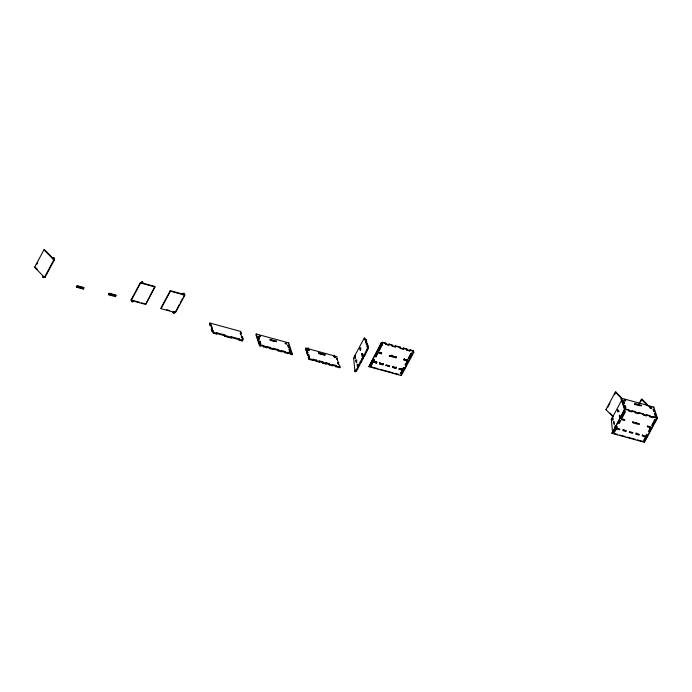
<?xml version="1.0" encoding="UTF-8"?>
<svg xmlns="http://www.w3.org/2000/svg" width="692" height="692" viewBox="0 0 692 692"><rect width="100%" height="100%" fill="white"/><g stroke="black" fill="none" stroke-linecap="round" stroke-linejoin="round"><path stroke-width="1.04" d="M54.227 258.28L53.673 257.709L53.215 258.566L44.582 249.708L43.968 249.786L34.6 267.25L43.233 276.099L42.774 276.956L43.388 276.878L43.328 277.518L44.4 276.601L45.066 277.276L54.434 259.811L53.154 259.197L54.227 258.28L53.768 259.128M36.693 264.422L37.679 262.579M53.673 257.709L52.601 258.635L43.968 249.786M44.4 276.601L43.328 277.518L42.774 276.956M43.786 276.67L44.452 277.345L53.812 259.881L54.434 259.811M76.665 286.626L77.21 285.684L83.697 287.457L83.87 287.984L83.351 289.031L76.864 287.258L76.665 286.626L78.516 287.128M76.864 287.258L77.21 285.684M83.299 288.114L83.351 289.031M83.317 288.175L83.697 287.457M115.763 295.968L115.365 296.626L108.878 294.853L109.224 293.278L115.711 295.06L115.91 295.692L109.275 294.195M108.878 294.853L109.224 293.278M115.711 295.06L115.365 296.626M132.553 301.824L132.838 300.449L132.553 301.824L131.74 301.608L132.198 300.752L131.056 299.956L140.424 282.492L141.566 283.288L140.424 282.492M131.229 300.484L140.597 283.019M131.056 299.956L132.025 300.224L131.74 301.608M141.393 282.76L141.851 281.903L142.664 282.128L142.379 283.504L155.017 286.981L145.657 304.445L133.011 300.977M141.566 283.288L141.851 281.903M142.379 283.504L142.664 282.128M154.359 287.37L145.657 304.445M170.249 290.675L170.422 291.202L183.06 294.671L182.896 294.143L170.249 290.675L160.881 308.139L161.054 308.667L173.701 312.135L173.242 312.992L174.047 313.216L174.341 311.832L175.483 312.628L174.505 312.36M161.054 308.667L170.422 291.202M182.896 294.143L183.345 293.296L184.159 293.512L183.873 294.896L184.842 295.164L175.483 312.628M183.06 294.671L183.345 293.296M173.701 312.135L173.528 311.608L173.069 312.464L174.047 313.216L174.341 311.832M183.873 294.896L184.159 293.512M175.31 312.101L179.254 304.748M180.24 302.906L182.705 298.313M183.691 296.47L184.678 294.636L183.7 294.368M209.884 323L209.503 323.709L210.083 325.5L210.887 325.724L212.089 329.409L211.276 329.184L211.657 328.475L212.47 328.7L211.276 325.015L210.463 324.79L209.884 323L240.678 331.451L241.257 333.241L240.877 333.951L240.072 333.726M210.083 325.5L210.463 324.79M210.887 325.724L211.276 325.015M242.33 338.812L241.949 339.521L242.762 339.746L243.143 339.037L242.33 338.812L242.46 341.104L239.224 340.213L239.432 338.976L231.327 336.753L231.119 337.99L224.632 336.208L224.839 334.971L216.734 332.748L216.527 333.985L213.283 333.094L212.773 331.511L211.96 331.295L212.34 330.586L211.657 328.475M212.773 331.511L213.153 330.802L212.34 330.586M213.283 333.094L213.153 330.802M216.527 333.985L216.734 332.748M224.632 336.208L224.839 334.971M227.876 337.099L228.256 336.39M231.119 337.99L231.327 336.753M240.297 332.16L240.678 331.451M239.224 340.213L239.432 338.976M241.266 337.411L241.646 336.701L240.453 333.016L241.257 333.241M242.079 337.635L242.46 336.926L241.646 336.701M256.274 334.002L255.893 334.712L259.483 345.775L260.296 345.991L260.503 344.754L263.747 345.645L263.54 346.882L266.775 347.773L266.991 346.536L270.226 347.427L270.018 348.664L273.262 349.555L273.47 348.318L278.331 349.65L278.123 350.887L281.367 351.778L281.575 350.541L284.819 351.432L284.611 352.669L287.846 353.551L288.062 352.315L291.297 353.205L291.09 354.442L291.903 354.667L292.284 353.958L288.694 342.895L256.274 334.002L259.863 345.066L259.483 345.775M258.825 339.192L258.747 337.082L257.934 336.857L258.626 338.959L259.431 339.184L258.747 337.082M260.192 343.405L260.114 341.294L259.31 341.07L259.993 343.18L260.798 343.396L260.114 341.294M260.296 345.991L260.503 344.754M263.54 346.882L263.747 345.645M266.775 347.773L266.991 346.536M270.018 348.664L270.226 347.427M273.262 349.555L273.47 348.318M278.123 350.887L278.331 349.65M281.367 351.778L281.575 350.541M288.313 343.604L288.694 342.895M291.903 354.667L288.737 345.308L287.924 345.083L287.543 345.792L288.356 346.017L288.815 347.419M284.611 352.669L284.819 351.432M288.356 346.017L288.737 345.308M288.227 347.903L288.607 347.194L287.924 345.083M289.723 350.23L290.104 349.521L289.291 349.296L288.91 350.005L289.723 350.23L290.182 351.64M287.846 353.551L288.062 352.315M289.593 352.116L289.974 351.406L289.291 349.296M291.09 354.442L291.47 353.733L292.284 353.958M305.881 348.093L305.501 348.803L306.184 350.913L306.997 351.129L307.68 353.24L306.867 353.015L307.248 352.306L308.061 352.531L305.881 348.093L336.684 356.544L337.367 358.646L336.987 359.364M306.184 350.913L306.565 350.195M308.26 349.841C307.084 347.756 310.967 350.974 307.611 349.728M306.997 351.129L307.378 350.42M309.22 349.728L307.758 349.33M307.931 354.416L308.744 354.633L309.428 356.743L308.623 356.518L308.243 357.228L309.047 357.453L308.364 355.342L307.551 355.126L307.931 354.416L307.248 352.306M308.364 355.342L308.744 354.633M337.921 362.643L337.54 363.352L338.353 363.577L338.734 362.868L337.921 362.643L338.604 364.753L339.417 364.969L340.101 367.08L339.72 367.789L335.672 366.673L335.88 365.437L332.636 364.554L332.428 365.783L329.184 364.9L329.392 363.663L326.148 362.772L325.941 364.009L322.697 363.118L322.913 361.881L319.669 360.99L319.462 362.227L316.218 361.336L316.426 360.099L313.182 359.209L312.974 360.445L308.926 359.338L309.307 358.629L308.623 356.518M312.974 360.445L313.182 359.209M316.218 361.336L316.426 360.099M321.313 354.295L321.693 353.586M319.462 362.227L319.669 360.99M324.937 354.468L325.102 354.996L318.623 353.223L318.45 352.695L324.937 354.468L324.557 355.178L318.882 353.629M322.697 363.118L322.913 361.881M325.941 364.009L326.148 362.772M329.184 364.9L329.392 363.663M333.855 356.492L335.317 356.89M335.672 366.673L335.88 365.437M355.178 356.735L354.365 356.51L353.603 357.928L354.953 371.483L355.757 371.708L356.518 370.289M354.365 356.51L355.048 358.612L355.428 357.902L354.745 355.8L364.26 338.051L365.073 338.267L365.757 340.377L366.137 339.668L365.324 339.443L364.943 340.153L364.26 338.051M359.762 348.647L360.143 347.938L360.947 348.163L360.567 348.872L359.762 348.647L360.342 350.437L360.722 349.728L360.143 347.938M356.112 360.013L356.795 362.124L356.415 362.833L355.731 360.722L356.112 360.013L356.925 360.238M364.684 355.904L363.707 355.16L364.684 355.904L368.326 348.275L367.504 343.881L366.699 343.656L366.319 344.365L365.324 339.443M367.504 343.881L367.123 344.59L366.137 339.668M362.219 356.233L361.535 354.122L361.916 353.413L362.599 355.524L362.219 356.233L363.032 356.458L362.349 354.347L362.729 353.638M355.878 370.592L357.781 367.045L357.098 364.935L357.479 364.226L358.594 367.262L356.691 370.817L355.714 370.064L354.953 371.483M363.88 355.679L367.513 348.059L366.699 343.656M358.292 364.45L357.911 365.16L357.098 364.935M361.449 361.942L361.276 361.414L358.975 366.552L358.162 366.336L360.471 361.189L361.449 361.942L364.52 355.377M360.644 361.717L363.707 355.16M381.283 342.722L368.888 366.673L401.308 375.574L413.877 352.142L412.89 351.389L413.271 350.68L410.027 349.789L409.82 351.026L406.576 350.135L406.792 348.898L403.548 348.015L403.341 349.252L400.097 348.361L400.305 347.125L395.443 345.792L395.236 347.029L391.992 346.138L392.2 344.901L388.956 344.01L388.748 345.247L385.505 344.357L385.721 343.12L382.477 342.229L382.269 343.466L381.283 342.722L382.096 342.938M368.888 366.673L381.456 343.241M371.31 363.058L373.334 359.269L370.462 365.48L371.275 365.705L373.005 361.622L376.422 363.041L373.178 362.15M375.557 355.126L376.578 353.231L377.382 353.456L376.033 356.821L375.22 356.605L376.578 353.231M378.29 350.04L381.335 344.357L382.14 344.581L379.268 350.792L378.29 350.04L379.268 350.792M378.455 350.567L381.335 344.357M382.269 343.466L382.477 342.229M371.275 365.705L373.005 361.622M373.559 361.44L374.147 359.494L373.559 361.44L376.803 362.331L376.422 363.041M376.033 356.821L377.382 353.456M379.095 350.264L382.14 344.581M378.334 351.683L378.126 352.92L381.37 353.811L381.577 352.574L381.37 353.811M385.505 344.357L385.721 343.12M376.249 362.513L376.63 361.804L373.386 360.913M388.748 345.247L388.956 344.01M379.657 363.931L379.873 362.695L379.657 363.931L382.901 364.822L383.108 363.585L382.901 364.822M389.475 356.034L389.856 355.325L396.334 357.107L395.954 357.816L389.475 356.034L389.302 355.506L395.789 357.288L395.954 357.816M395.236 347.029L395.443 345.792M386.145 365.705L386.525 364.995L389.769 365.886L389.388 366.596L385.972 365.186L389.388 366.596M400.305 347.125L399.924 347.834L403.168 348.725M395.789 357.288L396.17 356.579M392.84 366.25L392.632 367.487L395.867 368.378L396.083 367.141L395.867 368.378M403.341 349.252L403.548 348.015M406.792 348.898L406.412 349.616L409.647 350.498M404.059 360.039L404.275 358.802L404.059 360.039L407.303 360.93L407.51 359.693L407.303 360.93M400.452 373.706L402.355 370.159L399.111 369.268L399.492 368.559L402.735 369.45L403.497 368.023L404.31 368.248L401.265 373.931L400.279 373.178L401.265 373.931M409.82 351.026L410.027 349.789M402.735 369.45L403.324 367.495M408.782 357.323L410.814 353.534M406.732 361.994L405.209 364.831L406.022 365.056L407.545 362.21L406.559 361.466L407.545 362.21M408.444 358.793L411.489 353.119L412.302 353.335L409.257 359.018L408.271 358.266L409.257 359.018M401.092 373.403L404.137 367.72L404.31 368.248M406.022 365.056L407.372 361.682M409.084 358.491L412.129 352.808M413.877 352.142L413.063 351.917L413.271 350.68M403.151 371.293L406.161 365.67M408.678 360.982L411.697 355.359M613.129 416.973L605.941 409.595L615.3 392.13L615.923 392.053L622.393 398.696M607.541 407.683L610.007 403.09M614.444 394.812L615.923 392.053M624.426 409.439L612.039 433.391L644.46 442.292L657.4 418.15L653.81 407.086L621.39 398.194L621.009 398.903L624.599 409.958L625.412 410.183L625.62 408.946L628.864 409.837L628.656 411.074L631.891 411.965L632.107 410.728L635.342 411.619L635.135 412.856L638.379 413.738L638.586 412.501L643.448 413.842L643.24 415.079L646.484 415.97L646.691 414.733L649.935 415.615L649.727 416.852L652.963 417.743L653.179 416.506L656.423 417.397L656.206 418.634L657.019 418.859L656.846 418.331L654.338 423.02M611.866 432.863L612.679 433.088L611.33 419.534L621.987 399.647M623.933 400.979L624.392 400.123L625.559 400.625L624.392 400.123M618.449 411.333L618.068 412.043L617.489 410.252L617.869 409.543L618.449 411.333L619.262 411.55M623.362 403.86L623.743 403.151L623.051 401.049L623.864 401.265L624.547 403.375L623.743 403.151M615.205 425.831L614.825 426.54L615.508 428.642L619.565 429.758L619.946 429.049L615.889 427.933M624.729 408.081L625.11 407.363L624.426 405.261L625.231 405.486L625.914 407.588L625.11 407.363M612.039 433.391L624.98 409.249L621.39 398.194M615.344 428.114L615.724 427.405M616.486 425.987L613.605 432.197L614.418 432.413L616.321 428.867M616.702 428.158L617.463 426.739L616.65 426.514M621.65 418.928L621.269 419.637L624.513 420.528L624.893 419.819L621.485 418.4M634.728 404.777L634.936 403.54L641.423 405.322L641.596 405.841L635.109 404.067M623.189 429.94L622.809 430.649L626.044 431.54L626.424 430.822L623.016 429.412M638.941 403.886L641.398 399.284L642.02 399.215L650.653 408.064L651.103 407.216L651.656 407.787L651.207 408.635M640.541 401.974L642.02 399.215M632.998 422.042L632.618 422.751L639.105 424.533L639.486 423.815L632.998 422.042L632.825 421.514M635.861 423.642L636.069 422.405M636.156 433.495L635.775 434.204L639.019 435.095L639.399 434.386L635.983 432.967M650.03 408.142L651.103 407.216M653.43 407.796L653.81 407.086M642.47 434.749L642.254 435.986L646.311 437.093M645.498 436.877L643.595 440.423L644.408 440.648L647.452 434.965L646.466 434.213M645.878 436.168L646.639 434.74M645.29 439.887L647.798 435.199M648.811 433.33L649.814 431.453M650.817 429.576L653.334 424.888M284.957 343.578C288.953 344.512 283.365 341.433 286.306 344.253M53.327 258.064L53.95 257.995M34.6 267.25L35.214 267.181L37.377 269.387M44.452 277.345L45.066 277.276M624.668 400.409L625.283 400.339M605.941 409.595L606.555 409.526M650.765 407.571L651.38 407.502M651.656 407.787L650.489 407.285M650.195 407.735L650.93 407.934M333.873 356.89L334.867 357.47M634.555 404.249L640.117 405.772M382.65 342.756L385.885 343.647M389.129 344.538L392.373 345.429M395.616 346.311L400.478 347.652M403.721 348.543L406.957 349.425M410.2 350.316L413.444 351.207M624.98 409.249L657.4 418.15M385.34 343.829L388.575 344.72M391.819 345.611L395.063 346.502M381.5 344.884L382.313 345.109M366.016 341.554L366.821 341.77M365.635 342.263L366.44 342.488M142.024 282.431L142.837 282.656M183.518 293.823L184.332 294.039M142.206 282.985L154.852 286.453L155.017 286.981M367.383 345.766L368.187 345.991M367.002 346.476L367.807 346.701M367.513 348.059L368.326 348.275M391.3 355.238L392.926 355.688M378.507 352.211L381.75 353.102M404.439 359.33L407.683 360.212M377.953 352.392L381.197 353.283M403.894 359.511L407.13 360.402M366.751 349.477L367.564 349.702M366.924 350.005L367.729 350.221M612.904 418.331L612.091 418.106L612.775 420.217L613.155 419.508L612.472 417.397M376.742 353.759L377.555 353.984M611.33 419.534L612.143 419.75M375.047 356.077L375.86 356.302M405.036 364.303L405.849 364.528M361.535 354.122L362.349 354.347M373.507 359.797L374.32 360.022M354.745 355.8L355.558 356.017M400.945 368.473L402.562 368.923M361.994 358.352L362.807 358.577M380.038 363.222L383.281 364.113M393.013 366.777L396.248 367.668M642.634 435.277L646.691 436.384M379.493 363.404L382.728 364.295M392.459 366.959L395.703 367.85M362.167 358.88L362.971 359.096M355.731 360.722L356.544 360.947M370.289 364.952L371.102 365.177M114.63 295.086L109.068 293.564L114.647 295.138M109.431 293.91L115.91 295.692M133.815 300.717L139.646 302.317M141.592 302.854L144.507 303.65M166.72 309.748L169.635 310.544M612.333 432.033L613.147 432.258M108.705 294.325L112.415 295.337M77.383 286.211L83.87 287.984M173.882 312.689L173.069 312.464L173.242 312.992M369.736 366.431L377.841 368.654M379.865 369.208L393.039 372.824M395.063 373.377L398.099 374.208M614.531 433.599L617.653 434.455M619.738 435.026L624.945 436.453M627.03 437.024L635.368 439.316M637.453 439.887L643.473 441.539M77.02 286.972L83.49 288.694M358.759 364.39L359.563 364.606M270.364 340.317L275.001 341.58M337.367 358.646L336.554 358.43L338.734 362.868M358.923 364.918L359.736 365.134M257.554 337.566L258.367 337.791M288.607 347.194L289.42 347.41M357.781 367.045L358.594 367.262M258.929 341.779L259.734 342.004M289.974 351.406L290.787 351.631M354.607 370.436L355.42 370.652L355.757 371.708M213.664 332.385L216.907 333.276M225.012 335.499L231.5 337.281M239.605 339.504L242.84 340.395M259.863 345.066L260.676 345.282M263.92 346.173L267.155 347.064M270.399 347.955L273.643 348.846M278.504 350.178L281.748 351.069M284.992 351.96L288.227 352.842M309.307 358.629L313.355 359.736M316.599 360.627L319.842 361.518M323.077 362.409L326.321 363.3M329.565 364.191L332.809 365.073M336.053 365.964L340.101 367.08M216.354 333.457L224.459 335.681M230.946 337.462L239.051 339.685M260.123 345.464L263.367 346.355M266.61 347.246L269.845 348.137M273.089 349.027L277.95 350.36M281.194 351.251L284.438 352.142M287.682 353.032L290.917 353.915M312.801 359.927L316.045 360.809M319.289 361.7L322.533 362.591M325.768 363.482L329.011 364.373M335.499 366.146L332.255 365.264L332.428 365.783M308.338 349.927L308.857 350.55M259.889 336.701C257.536 334.115 263.168 337.116 258.747 336.693M641.398 399.284L647.876 405.927M615.3 392.13L621.779 398.765M610.067 413.124L612.878 416.004M53.059 257.779L53.604 258.35M53.154 259.197L53.812 259.881M43.388 276.878L43.942 277.449M654.987 412.588L656.535 417.371M644.287 441.764L644.46 442.292M620.326 417.12L619.643 415.018L619.262 415.728L619.946 417.838M412.89 351.389L413.063 351.917M402.355 370.159L398.938 368.741L399.111 369.268M401.135 375.047L401.308 375.574M394.077 367.409L394.25 367.936M376.63 361.804L376.803 362.331M334.201 355.134L335.084 357.851M308.009 347.669L308.917 350.455M306.867 353.015L307.551 355.126M308.243 357.228L308.926 359.338M242.46 336.926L243.143 339.037M211.276 329.184L211.96 331.295M184.678 294.636L184.842 295.164M183.752 293.408L183.925 293.927M142.258 282.016L142.431 282.544M132.025 300.224L132.198 300.752M624.271 399.967L625.689 400.78L624.271 399.967M650.368 407.121L651.786 407.943L650.368 407.121M613.839 421.618L613.458 422.328L614.141 424.43L614.522 423.72L613.839 421.618M619.894 420.476L618.371 423.322L619.176 423.539L620.698 420.701L619.894 420.476M624.651 411.602L621.606 417.285L622.411 417.51L625.456 411.827L624.651 411.602M629.668 431.713L629.288 432.422L632.531 433.313L632.912 432.604L629.668 431.713M647.591 426.047L647.21 426.756L650.445 427.639L650.826 426.929L647.591 426.047M649.874 428.711L648.352 431.548L649.165 431.773L650.688 428.928L649.874 428.711M654.641 419.836L651.587 425.511L652.4 425.736L655.445 420.053L654.641 419.836M653.853 409.5L653.04 409.275L653.724 411.385L654.537 411.602L653.853 409.5M655.22 413.712L654.407 413.487L655.099 415.598L655.904 415.814L655.22 413.712M276.307 341.13L269.819 339.348L269.992 339.876L276.48 341.658L276.307 341.13"/></g></svg>
